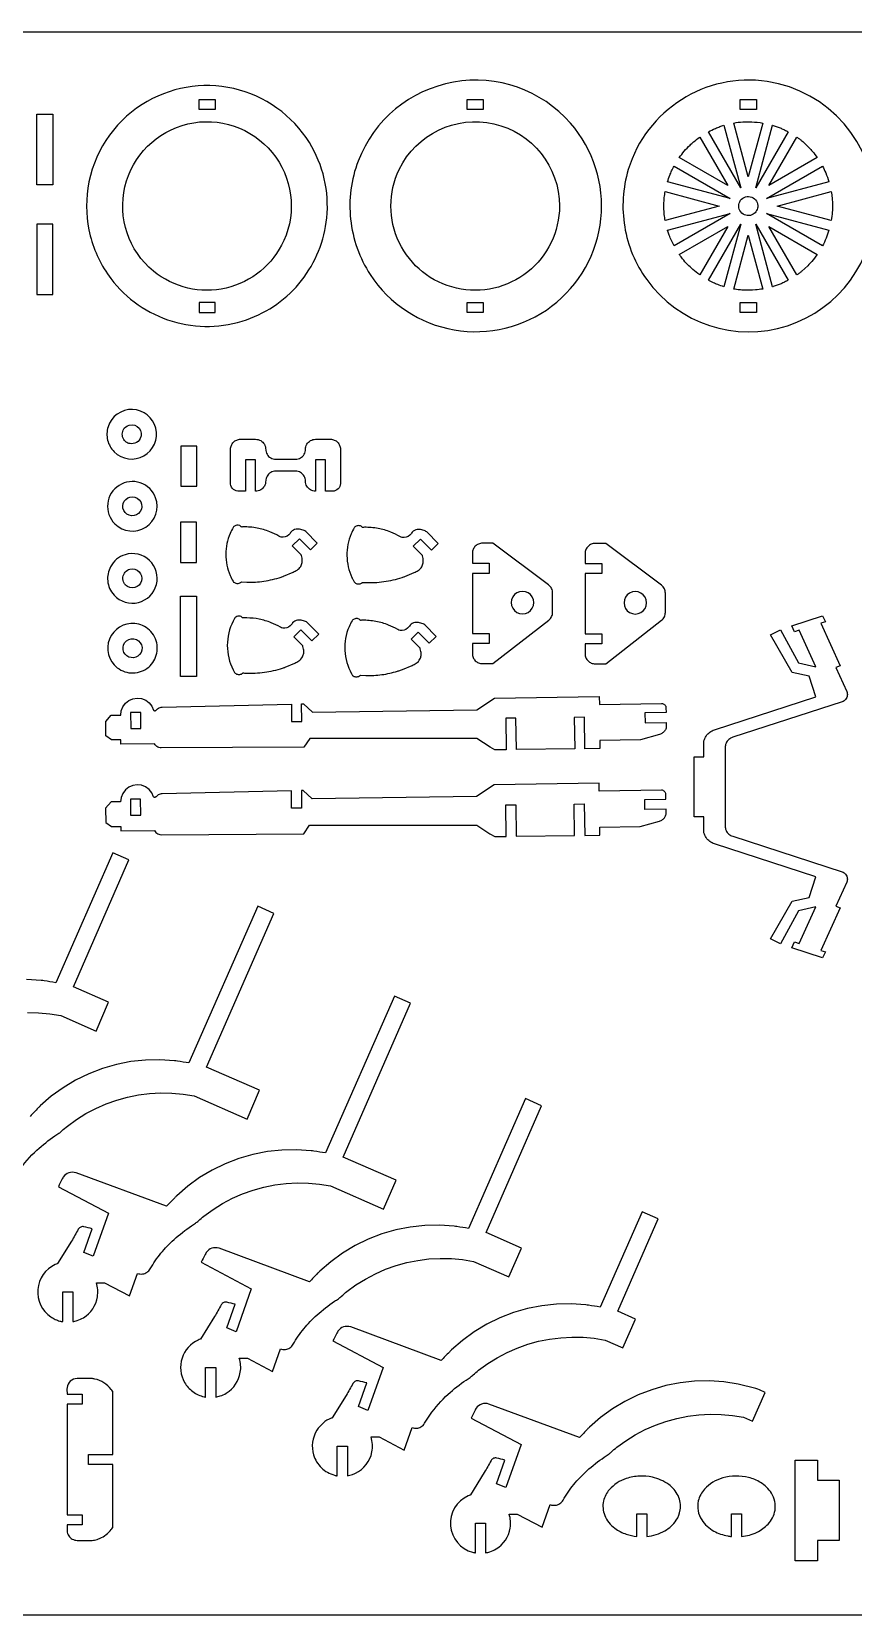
# Model space of a CAD drawing. Extents: x -56 to 89, y -25 to 54.
# Drawn here: x -9.6 to 31.2, y -25 to 53.6 of the extents above; entities that cross this region are included whole.
import ezdxf

# ---------------------------------------------------------------- set-up
doc = ezdxf.new("R2010")
doc.units = 0
doc.header["$MEASUREMENT"] = 0
doc.layers.get('0').update_dxf_attribs({"linetype": 'CONTINUOUS'})
doc.layers.add('SECTIONCUTEDGES', color=18, linetype='CONTINUOUS')

msp = doc.modelspace()

# ---------------------------------------------------------------- linework, layer by layer
for points in [[(88.705, 53.577), (88.705, -25.029), (-56.311, -25.029), (-56.311, 53.577)], [(-8.536, 45.982), (-9.333, 45.982), (-9.333, 49.482), (-8.536, 49.482)], [(-1.4, 21.574), (-2.197, 21.574), (-2.197, 25.561), (-1.4, 25.561)]]:
    msp.add_lwpolyline(points, close=True)
at = {"layer": 'SECTIONCUTEDGES'}
for points in [[(7.221, 41.519, 0.43471), (16.223, 39.949, 0.435012), (17.159, 49.034, 0.263114), (11.358, 51.075, 0.263168), (6.62, 47.157, 0.118408), (6.243, 44.264, 0.118485)], [(20.94, 41.274, 0.325322), (27.926, 38.983, 0.325497), (32.253, 44.924, 0.371858), (26.919, 51.104, 0.371962), (20.028, 46.731, 0.115164), (19.847, 43.894, 0.115322)], [(-5.653, 41.32, 0.158451), (-2.616, 39.205, 0.158579), (1.081, 39.281, 0.143083), (3.81, 41.226, 0.143219), (5.061, 44.332, 0.081543), (4.936, 46.277, 0.08205), (4.197, 48.069, 0.41824), (-4.108, 49.96, 0.217104), (-6.797, 45.81, 0.09957), (-6.676, 43.445, 0.099953)], [(-3.547, 41.697, -0.621062), (-1.832, 49.001, -0.621375), (2.928, 43.204, -0.233521), (0.061, 40.85, -0.233759)], [(16.611, 44.925, -0.481507), (11.496, 40.845, -0.481693), (8.657, 46.739, -0.349808), (13.358, 49.003, -0.349977)], [(25.609, 45.82), (24, 48.606, -0.012176), (24.352, 48.774, -0.019565), (24.576, 48.864, -0.009363), (24.676, 48.897, 0.003121), (24.776, 48.929)], [(25.981, 46.364), (25.263, 49.044, -0.057699), (26.159, 49.1, -0.024823), (26.699, 49.044)], [(26.353, 45.82), (27.186, 48.932, 0.006199), (27.205, 48.927, -0.0186), (27.224, 48.922), (27.611, 48.78, -0.018388), (27.788, 48.697, 0.006129), (27.963, 48.61)], [(22.559, 47.329, -0.014778), (22.805, 47.642, -0.028539), (23.092, 47.949, -0.018438), (23.27, 48.106, -0.011345), (23.574, 48.345), (24.961, 45.942)], [(27, 45.942), (28.387, 48.344, 0.006303), (28.518, 48.25, -0.01891), (28.646, 48.153, -0.017187), (28.799, 48.017, -0.012321), (29.002, 47.817, -0.018926), (29.168, 47.629, -0.012469), (29.403, 47.33)], [(21.975, 46.127, -0.012918), (22.087, 46.449, -0.018758), (22.178, 46.666, -0.010898), (22.236, 46.785, 0.003632), (22.296, 46.904), (25.083, 45.295)], [(26.879, 45.295), (29.665, 46.904, -0.026072), (29.826, 46.567, -0.02074), (29.987, 46.127)], [(21.86, 44.205, 0.006429), (21.835, 44.352, -0.01929), (21.814, 44.5), (21.793, 44.923), (21.814, 45.345, -0.018896), (21.835, 45.493, 0.006298), (21.859, 45.64), (24.539, 44.923)], [(27.422, 44.923), (30.102, 45.641, -0.005477), (30.141, 45.33, -0.027167), (30.164, 44.945, -0.022163), (30.152, 44.623, -0.016966), (30.103, 44.205)], [(26.163, 44.483, -0.761731), (25.6, 45.206, -0.761062), (26.454, 44.874, -0.135678), (26.363, 44.639, -0.135247)], [(22.297, 42.942, -0.020623), (22.056, 43.473, -0.019978), (21.982, 43.68, -0.019766), (21.977, 43.698, 0.006588), (21.972, 43.717), (25.083, 44.551)], [(24, 41.238), (25.609, 44.025), (24.776, 40.917, -0.012234), (24.464, 41.025, -0.017991), (24.256, 41.111, -0.010478), (24.128, 41.174, 0.003492)], [(27.186, 40.914), (26.353, 44.025), (27.963, 41.236, 0.006248), (27.788, 41.148, -0.018746), (27.611, 41.065), (27.224, 40.923, -0.018599), (27.205, 40.918, 0.006199)], [(26.879, 44.551), (29.987, 43.718, -0.023422), (29.847, 43.331, -0.022486), (29.666, 42.942)], [(22.559, 42.516), (24.961, 43.903), (23.575, 41.501, -0.019294), (23.227, 41.777, -0.045903), (22.721, 42.3, -0.008546), (22.645, 42.397, -0.007227)], [(25.263, 40.801), (25.981, 43.481), (26.699, 40.802, -0.013089), (26.333, 40.757, -0.036535), (25.773, 40.744, -0.015577), (25.547, 40.762, -0.012352)], [(28.388, 41.501), (27, 43.903), (29.402, 42.516, -0.014529), (29.132, 42.17, -0.022653), (28.942, 41.962), (28.646, 41.693, -0.018394), (28.518, 41.595, 0.006131)], [(-5.491, 32.725, 0.75949), (-3.425, 33.89, 0.759547), (-5.796, 33.961, 0.136656), (-5.816, 33.3, 0.136693)], [(-4.971, 33.277, -0.296821), (-5.044, 33.805, -0.226812), (-4.74, 34.053, -0.287658), (-4.255, 33.891, -0.292131), (-4.194, 33.39, -0.2076), (-4.473, 33.149, -0.142803), (-4.762, 33.143, -0.06574), (-4.858, 33.183, -0.08291)], [(-5.459, 29.147, 0.351914), (-3.927, 28.98, 0.351881), (-3.433, 30.441, 0.47942), (-5.251, 31.055, 0.479384)], [(-4.954, 29.717, -0.256361), (-5.039, 30.165, -0.256996), (-4.708, 30.476, -0.591095), (-4.141, 29.872, -0.591899)], [(3.346, 28.055), (3.701, 28.407), (4.246, 27.858), (4.586, 28.194), (4.019, 28.767, 0.061834), (3.936, 28.817, 0.071753), (3.71, 28.881, 0.070796), (3.535, 28.881, 0.180454), (3.294, 28.747, 0.028701), (3.236, 28.672, -0.064537), (3.173, 28.6, -0.217452), (2.803, 28.49, -0.101565), (2.684, 28.532, 0.041153), (2.23, 28.758, 0.049712), (1.601, 28.938, 0.047932), (0.924, 28.996, 0.029051), (0.847, 28.99, -0.120977), (0.827, 28.992, -0.127528), (0.809, 29.005, 0.109877), (0.738, 29.058, 0.146598), (0.591, 29.078, 0.139937), (0.45, 29.012, 0.08355), (0.415, 28.97, 0.02938), (0.264, 28.668, 0.101616), (0.053, 27.639, 0.099445), (0.264, 26.587, 0.034322), (0.41, 26.295, 0.123945), (0.475, 26.23, 0.1368), (0.629, 26.187, 0.136799), (0.782, 26.23, 0.077822), (0.804, 26.248, -0.14103), (0.827, 26.263), (1.094, 26.25, 0.043069), (1.939, 26.304, 0.041404), (2.795, 26.507, 0.004978), (2.874, 26.534, 0.008098), (2.921, 26.551), (3.397, 26.753, 0.024375), (3.587, 26.853, 0.129126), (3.768, 27.038, 0.09051), (3.838, 27.235, 0.090384), (3.834, 27.445, 0.012931), (3.802, 27.58, 0.06611), (3.792, 27.606)], [(9.353, 28.035), (9.708, 28.387), (10.253, 27.837), (10.593, 28.174), (10.025, 28.746, 0.061834), (9.943, 28.796, 0.071753), (9.716, 28.861, 0.070796), (9.542, 28.86, 0.180454), (9.3, 28.727, 0.028701), (9.242, 28.651, -0.064537), (9.179, 28.58, -0.217452), (8.81, 28.469, -0.101565), (8.69, 28.512, 0.041153), (8.237, 28.737, 0.049712), (7.607, 28.918, 0.047932), (6.931, 28.975, 0.029051), (6.853, 28.969, -0.120977), (6.834, 28.972, -0.143915), (6.81, 28.989, 0.106181), (6.769, 29.025, 0.153336), (6.607, 29.057, 0.153374), (6.456, 28.992, 0.08355), (6.421, 28.949, 0.02938), (6.271, 28.648, 0.105944), (6.059, 27.573, 0.10377), (6.308, 26.483, 0.006426), (6.327, 26.442, 0.006464), (6.348, 26.402, 0.0153), (6.424, 26.267, 0.121465), (6.482, 26.209, 0.1368), (6.635, 26.166, 0.136799), (6.789, 26.209, 0.078657), (6.81, 26.227, -0.143569), (6.834, 26.242, -0.1092), (6.861, 26.244, 0.026431), (6.967, 26.234, 0.044729), (7.896, 26.278, 0.044729), (8.802, 26.486, 0.004978), (8.88, 26.513, 0.008098), (8.928, 26.53), (9.404, 26.732, 0.024375), (9.593, 26.832, 0.129126), (9.775, 27.017, 0.09051), (9.846, 27.219, 0.094759), (9.84, 27.424, 0.002266), (9.811, 27.554, 0.072469), (9.799, 27.585)], [(-5.498, 25.613, 0.275549), (-4.291, 25.245, 0.275918), (-3.396, 26.132, 0.271811), (-3.739, 27.331, 0.271922), (-4.953, 27.615, 0.199937), (-5.673, 27.014, 0.143119), (-5.812, 26.314, 0.083089), (-5.716, 25.945, 0.079579)], [(-4.993, 26.195, -0.155223), (-5.054, 26.496, -0.313109), (-4.706, 26.898, -0.57487), (-4.132, 26.315, -0.57607), (-4.922, 26.105, -0.029852), (-4.965, 26.154, -0.039166)], [(3.42, 23.538), (3.775, 23.89), (4.32, 23.34), (4.66, 23.677), (4.093, 24.249, 0.061834), (4.01, 24.299, 0.071753), (3.784, 24.364, 0.070796), (3.609, 24.363, 0.180454), (3.368, 24.23, 0.028701), (3.31, 24.154, -0.064537), (3.247, 24.083, -0.217452), (2.877, 23.973, -0.101565), (2.758, 24.015, 0.041153), (2.304, 24.24, 0.046108), (1.71, 24.415, 0.046145), (1.095, 24.479), (0.901, 24.475, -0.12534), (0.883, 24.488, 0.109514), (0.812, 24.541, 0.209609), (0.594, 24.543, 0.125437), (0.504, 24.475, 0.040174), (0.486, 24.448, 0.008606), (0.415, 24.315, 0.118988), (0.124, 23.11, 0.118988), (0.415, 21.905, 0.017441), (0.489, 21.772, 0.121465), (0.549, 21.712, 0.1368), (0.703, 21.669, 0.136799), (0.856, 21.712, 0.078657), (0.878, 21.73, -0.143569), (0.901, 21.745, -0.1092), (0.928, 21.747, 0.026431), (1.035, 21.737, 0.044729), (1.963, 21.781, 0.044729), (2.869, 21.99, 0.004978), (2.948, 22.016, 0.008098), (2.995, 22.034), (3.471, 22.235, 0.030376), (3.668, 22.343, 0.135943), (3.86, 22.553, 0.086245), (3.915, 22.732, 0.081858), (3.908, 22.928, 0.012931), (3.876, 23.063, 0.06611), (3.866, 23.088)], [(9.248, 23.422), (9.603, 23.774), (10.148, 23.224), (10.488, 23.561), (9.921, 24.133, 0.061834), (9.838, 24.183, 0.071753), (9.612, 24.248, 0.070796), (9.437, 24.247, 0.180454), (9.195, 24.114, 0.028701), (9.138, 24.038, -0.064537), (9.075, 23.967, -0.217452), (8.705, 23.856, -0.101565), (8.585, 23.899, 0.041153), (8.132, 24.124, 0.049712), (7.503, 24.305, 0.047932), (6.826, 24.362, 0.030378), (6.748, 24.356, -0.12906), (6.729, 24.359, -0.124737), (6.715, 24.368, 0.087165), (6.664, 24.412, 0.160133), (6.506, 24.446, 0.153374), (6.352, 24.379, 0.08355), (6.317, 24.336, 0.02938), (6.166, 24.035, 0.114664), (5.958, 22.869, 0.112453), (6.286, 21.708, 0.018916), (6.32, 21.651, 0.113433), (6.377, 21.596, 0.1368), (6.53, 21.553, 0.136799), (6.684, 21.596, 0.077822), (6.706, 21.614, -0.14103), (6.729, 21.629), (6.996, 21.616, 0.039745), (7.791, 21.662, 0.039745), (8.57, 21.833, 0.006634), (8.721, 21.881, 0.009757), (8.823, 21.917), (9.299, 22.119, 0.030376), (9.496, 22.226, 0.135943), (9.688, 22.437, 0.086245), (9.743, 22.615, 0.081858), (9.735, 22.811, 0.012931), (9.704, 22.947, 0.06611), (9.694, 22.972)], [(-5.491, 22.147, 0.173943), (-4.763, 21.76, 0.17116), (-3.942, 21.922, 0.170359), (-3.435, 22.525, 0.164201), (-3.405, 23.34, 0.092351), (-3.601, 23.724, 0.167008), (-4.273, 24.166, 0.331227), (-5.634, 23.609, 0.331553)], [(-5.007, 22.769, -0.600683), (-4.512, 23.443, -0.6007), (-4.23, 22.656, -0.249453), (-4.648, 22.506, -0.249466)], [(-8.047, -10.452), (-8.047, -8.979), (-7.547, -8.979), (-7.547, -10.452, 0.020963), (-7.328, -10.394, 0.061647), (-7.021, -10.256, 0.220567), (-6.325, -9.218, 0.114184), (-6.375, -8.522), (-5.976, -8.522), (-4.735, -9.178), (-4.337, -8.056, 0.110316), (-4.081, -8.084, 0.121881), (-3.862, -8.003, 0.112814), (-3.702, -7.831, -0.038886), (-3.169, -7.058, -0.039453), (-2.52, -6.375, -0.033728), (-1.652, -5.695, -0.013715), (-1.554, -5.633, 0.024577), (-1.458, -5.568, 0.026089), (-1.308, -5.444, -0.020061), (-1.033, -5.21), (-0.584, -4.883), (-0.113, -4.59), (0.378, -4.331), (0.886, -4.108), (1.41, -3.922), (1.945, -3.774), (2.489, -3.665), (3.04, -3.595), (3.594, -3.565), (4.149, -3.574), (4.702, -3.624), (5.25, -3.713), (7.88, -4.863), (8.505, -3.434), (5.875, -2.284), (9.213, 5.348), (8.415, 5.699), (4.999, -2.078, -0.002171), (4.425, -1.986, 0.013028), (4.282, -1.967), (3.558, -1.918), (2.832, -1.933), (2.111, -2.01), (1.399, -2.15), (0.702, -2.351), (0.024, -2.611), (-0.628, -2.929), (-1.25, -3.303), (-1.837, -3.729), (-2.385, -4.205, 0.013028), (-2.488, -4.307, -0.002171), (-2.889, -4.726), (-7.381, -3.063, 0.161142), (-7.74, -3.063, 0.167596), (-8.015, -3.273, 0.03262), (-8.069, -3.367, -0.002417), (-8.263, -3.758), (-5.779, -5.07), (-6.537, -7.204), (-7.001, -7.019), (-6.583, -5.84, 0.000984), (-6.993, -5.742, 0.161021), (-7.146, -5.755, 0.167951), (-7.273, -5.87, -0.009744), (-7.608, -6.457), (-8.299, -7.572, -0.104608), (-8.32, -7.583, 0.035992), (-8.412, -7.617, 0.271691), (-9.285, -8.855, 0.272097), (-8.631, -10.219, 0.041095), (-8.418, -10.338, 0.04113), (-8.188, -10.421, 0.017881), (-8.118, -10.437, -0.00596)], [(-0.952, -14.199), (-0.952, -12.726), (-0.452, -12.726), (-0.452, -14.199, 0.020963), (-0.233, -14.141, 0.061647), (0.074, -14.003, 0.220567), (0.77, -12.965, 0.114184), (0.72, -12.269), (1.119, -12.269), (2.361, -12.925), (2.758, -11.803, 0.110316), (3.014, -11.831, 0.121881), (3.233, -11.75, 0.112814), (3.393, -11.578, -0.038886), (3.926, -10.805, -0.039453), (4.576, -10.122, -0.033728), (5.443, -9.442, -0.013715), (5.541, -9.38, 0.024577), (5.637, -9.315, 0.026089), (5.787, -9.191, -0.020061), (6.062, -8.957), (6.511, -8.63), (6.982, -8.337), (7.473, -8.078), (7.982, -7.855), (8.505, -7.669), (9.04, -7.521), (9.584, -7.412), (10.135, -7.342), (10.69, -7.312), (11.245, -7.321), (11.798, -7.371), (12.346, -7.46), (14.099, -8.227), (14.724, -6.798), (12.971, -6.031), (15.726, 0.268), (14.925, 0.619), (12.094, -5.825, -0.002171), (11.521, -5.733, 0.013028), (11.377, -5.714), (10.653, -5.665), (9.928, -5.68), (9.206, -5.757), (8.494, -5.897), (7.797, -6.098), (7.12, -6.358), (6.468, -6.676), (5.846, -7.05), (5.259, -7.476), (4.711, -7.952, 0.013028), (4.608, -8.054, -0.002171), (4.206, -8.473), (-0.285, -6.81, 0.161142), (-0.644, -6.81, 0.167596), (-0.919, -7.02, 0.03262), (-0.974, -7.114, -0.002417), (-1.168, -7.505), (1.316, -8.817), (0.559, -10.951), (0.094, -10.766), (0.513, -9.587, 0.000984), (0.102, -9.489, 0.161021), (-0.051, -9.502, 0.167951), (-0.177, -9.617, -0.009744), (-0.513, -10.204), (-1.203, -11.319, -0.104608), (-1.225, -11.33, 0.035992), (-1.316, -11.364, 0.211334), (-2.124, -12.269, 0.211919), (-1.996, -13.472, 0.104197), (-1.59, -13.925, 0.101482), (-1.023, -14.185, 0.013414), (-0.987, -14.192, -0.004471)], [(5.585, -18.105), (5.585, -16.632), (6.085, -16.632), (6.085, -18.105, 0.023544), (6.333, -18.039, 0.03569), (6.49, -17.976, 0.236612), (7.299, -16.919, 0.122364), (7.258, -16.175), (7.656, -16.175), (8.898, -16.831), (9.296, -15.71, 0.09929), (9.529, -15.74, 0.110758), (9.732, -15.68, 0.133074), (9.919, -15.498, -0.017801), (10.18, -15.09, -0.056835), (11.082, -14.057, -0.035533), (11.98, -13.349, -0.013715), (12.078, -13.286, 0.024577), (12.175, -13.221, 0.026089), (12.324, -13.097, -0.020061), (12.599, -12.863), (13.048, -12.537), (13.519, -12.243), (14.011, -11.984), (14.519, -11.761), (15.042, -11.575), (15.577, -11.427), (16.122, -11.318), (16.672, -11.248), (17.227, -11.218), (17.782, -11.228), (18.335, -11.277), (18.883, -11.366), (19.759, -11.75), (20.384, -10.321), (19.508, -9.937), (21.514, -5.35), (20.71, -4.998), (18.631, -9.731, -0.002171), (18.058, -9.64, 0.013028), (17.914, -9.62), (17.19, -9.572), (16.465, -9.586), (15.743, -9.663), (15.031, -9.803), (14.334, -10.004), (13.657, -10.265), (13.005, -10.583), (12.383, -10.957), (11.796, -11.383), (11.248, -11.858, 0.013028), (11.145, -11.961, -0.002171), (10.743, -12.38), (6.252, -10.716, 0.161142), (5.893, -10.716, 0.167596), (5.618, -10.926, 0.03262), (5.564, -11.021, -0.002417), (5.369, -11.411), (7.853, -12.723), (7.096, -14.858), (6.632, -14.672), (7.05, -13.493, 0.000984), (6.639, -13.395, 0.161021), (6.486, -13.408, 0.167951), (6.36, -13.523, -0.009744), (6.024, -14.111), (5.334, -15.225, -0.129096), (5.31, -15.236, 0.054431), (5.284, -15.243, 0.156273), (4.569, -15.845, 0.217069), (4.405, -17.065, 0.127249), (4.795, -17.705, 0.127512), (5.445, -18.075, 0.017881), (5.515, -18.091, -0.00596)], [(-5.565, -17.545), (-6.771, -17.545), (-6.771, -17.045), (-5.565, -17.045), (-5.565, -13.916, 0.084752), (-5.576, -13.895, 0.003619), (-5.636, -13.818, 0.086498), (-6.001, -13.487, 0.086818), (-6.456, -13.3, 0.011122), (-6.539, -13.284, 0.021494), (-6.583, -13.278), (-7.328, -13.278, 0.17911), (-7.668, -13.414, 0.186027), (-7.828, -13.729, 0.033765), (-7.833, -13.887, -0.008515), (-7.83, -14.045), (-7.083, -14.045), (-7.083, -14.545), (-7.83, -14.545), (-7.83, -20.045), (-7.083, -20.045), (-7.083, -20.545), (-7.83, -20.545, 0.0062), (-7.827, -20.832, 0.14327), (-7.744, -21.089, 0.122636), (-7.569, -21.247, 0.116385), (-7.328, -21.31), (-6.579, -21.31, 0.035779), (-6.464, -21.293, 0.046773), (-6.213, -21.212, 0.061713), (-5.89, -21.023, 0.064156), (-5.635, -20.77, 0.003544), (-5.576, -20.694, 0.084661), (-5.565, -20.673)], [(12.442, -21.932), (12.442, -20.459), (12.942, -20.459), (12.942, -21.932, 0.020963), (13.16, -21.874, 0.061647), (13.467, -21.736, 0.220567), (14.163, -20.698, 0.114184), (14.114, -20.002), (14.513, -20.002), (15.754, -20.658), (16.152, -19.536, 0.110316), (16.407, -19.564, 0.121881), (16.626, -19.484, 0.112814), (16.787, -19.311, -0.038886), (17.32, -18.538, -0.039453), (17.969, -17.855, -0.033728), (18.836, -17.175, -0.013715), (18.934, -17.113, 0.024577), (19.031, -17.048, 0.026089), (19.18, -16.924, -0.020061), (19.455, -16.69), (19.904, -16.363), (20.376, -16.07), (20.867, -15.811), (21.375, -15.588), (21.898, -15.402), (22.433, -15.254), (22.978, -15.145), (23.529, -15.075), (24.083, -15.045), (24.638, -15.054), (25.191, -15.104), (25.739, -15.193), (26.195, -15.392), (26.82, -13.964, -0.004535), (26.457, -13.801, 0.027218), (26.364, -13.764), (25.487, -13.558), (24.77, -13.447), (24.046, -13.398), (23.321, -13.413), (22.6, -13.49), (21.888, -13.63), (21.19, -13.831), (20.513, -14.091), (19.861, -14.41), (19.239, -14.783), (18.652, -15.21), (18.104, -15.685, 0.013028), (18.001, -15.788, -0.002171), (17.599, -16.206), (13.108, -14.543, 0.161142), (12.749, -14.543, 0.167596), (12.474, -14.753, 0.03262), (12.42, -14.847, -0.002417), (12.226, -15.238), (14.709, -16.55), (13.952, -18.684), (13.488, -18.499), (13.906, -17.32, 0.000984), (13.496, -17.222, 0.161021), (13.342, -17.235, 0.167951), (13.216, -17.35, -0.009744), (12.88, -17.937), (12.19, -19.052, -0.104608), (12.169, -19.063, 0.035992), (12.077, -19.097, 0.316137), (11.203, -20.58, 0.316953), (12.301, -21.901, 0.017881), (12.371, -21.917, -0.00596)], [(20.445, -21.117), (20.445, -19.989), (20.945, -19.989), (20.945, -21.117, 0.098597), (21.847, -20.831, 0.122424), (22.409, -20.31, 0.107731), (22.604, -19.8, 0.150933), (22.498, -19.09, 0.125074), (22.033, -18.536, 0.101504), (21.224, -18.172, 0.067922), (20.578, -18.117, 0.066574), (19.928, -18.238, 0.133449), (19.087, -18.792, 0.124418), (18.799, -19.352, 0.155918), (18.857, -20.068, 0.137063), (19.357, -20.707, 0.079176), (19.924, -21.001, 0.04942)], [(25.148, -21.117), (25.148, -19.989), (25.648, -19.989), (25.648, -21.117, 0.027668), (26.035, -21.043, 0.055217), (26.416, -20.903, 0.085085), (26.967, -20.498, 0.151535), (27.309, -19.818, 0.187353), (27.132, -18.967, 0.110616), (26.594, -18.439, 0.078701), (25.995, -18.188, 0.130103), (24.719, -18.211, 0.137957), (23.812, -18.768, 0.130167), (23.503, -19.352, 0.205831), (23.672, -20.292, 0.122498), (24.278, -20.849, 0.039758), (24.611, -20.997, 0.039941), (24.961, -21.091, 0.014778), (25.055, -21.105, -0.004926)]]:
    msp.add_lwpolyline(points, format="xyb", close=True, dxfattribs=at)
for points in [[(-1.281, 50.215), (-0.484, 50.215), (-0.484, 49.715), (-1.281, 49.715)], [(12.033, 50.215), (12.83, 50.215), (12.83, 49.715), (12.033, 49.715)], [(25.586, 49.712), (25.586, 50.212), (26.383, 50.212), (26.383, 49.712)], [(-9.333, 40.528), (-8.536, 40.528), (-8.536, 44.028), (-9.333, 44.028)], [(-1.281, 39.636), (-0.484, 39.636), (-0.484, 40.136), (-1.281, 40.136)], [(12.033, 39.636), (12.033, 40.136), (12.83, 40.136), (12.83, 39.636)], [(25.586, 39.634), (25.586, 40.134), (26.383, 40.134), (26.383, 39.634)], [(0.377, 30.91), (0.334, 30.973), (0.304, 31.045), (0.288, 31.123), (0.286, 31.163), (0.286, 32.848), (0.288, 32.899), (0.296, 32.948), (0.308, 32.996), (0.325, 33.042), (0.346, 33.085), (0.371, 33.126), (0.399, 33.165), (0.432, 33.2), (0.467, 33.232), (0.505, 33.261), (0.546, 33.286), (0.59, 33.307), (0.636, 33.324), (0.683, 33.336), (0.733, 33.343), (0.784, 33.346), (1.531, 33.346), (1.596, 33.342), (1.66, 33.329), (1.721, 33.308), (1.78, 33.279), (1.834, 33.243), (1.883, 33.2), (1.926, 33.151), (1.962, 33.097), (1.991, 33.039), (2.012, 32.977), (2.024, 32.913), (2.033, 32.783), (2.046, 32.719), (2.067, 32.657), (2.095, 32.599), (2.132, 32.545), (2.175, 32.496), (2.224, 32.453), (2.278, 32.417), (2.336, 32.388), (2.398, 32.367), (2.462, 32.354), (2.527, 32.35), (3.51, 32.35), (3.575, 32.354), (3.639, 32.367), (3.701, 32.388), (3.759, 32.417), (3.813, 32.453), (3.862, 32.496), (3.905, 32.545), (3.942, 32.599), (3.97, 32.657), (3.991, 32.719), (4.004, 32.783), (4.013, 32.913), (4.025, 32.977), (4.046, 33.039), (4.075, 33.097), (4.111, 33.151), (4.154, 33.2), (4.203, 33.243), (4.257, 33.279), (4.316, 33.308), (4.377, 33.329), (4.441, 33.342), (4.506, 33.346), (5.241, 33.346), (5.292, 33.343), (5.342, 33.336), (5.389, 33.324), (5.435, 33.307), (5.479, 33.286), (5.52, 33.261), (5.558, 33.232), (5.593, 33.2), (5.626, 33.165), (5.654, 33.126), (5.679, 33.085), (5.7, 33.042), (5.717, 32.996), (5.729, 32.948), (5.737, 32.899), (5.739, 32.848), (5.739, 31.163), (5.737, 31.123), (5.731, 31.083), (5.708, 31.008), (5.671, 30.941), (5.623, 30.882), (5.564, 30.833), (5.496, 30.796), (5.421, 30.773), (5.382, 30.767), (5.006, 30.765), (5.006, 32.325), (4.506, 32.325), (4.506, 30.765), (4.441, 30.769), (4.377, 30.782), (4.316, 30.803), (4.257, 30.832), (4.203, 30.868), (4.154, 30.911), (4.111, 30.96), (4.075, 31.014), (4.046, 31.072), (4.025, 31.134), (4.013, 31.198), (4.004, 31.328), (3.991, 31.392), (3.97, 31.453), (3.942, 31.512), (3.905, 31.566), (3.862, 31.615), (3.813, 31.658), (3.759, 31.694), (3.701, 31.723), (3.639, 31.744), (3.575, 31.757), (3.51, 31.761), (2.527, 31.761), (2.462, 31.757), (2.398, 31.744), (2.336, 31.723), (2.278, 31.694), (2.224, 31.658), (2.175, 31.615), (2.132, 31.566), (2.095, 31.512), (2.067, 31.453), (2.046, 31.392), (2.033, 31.328), (2.024, 31.198), (2.012, 31.134), (1.991, 31.072), (1.962, 31.014), (1.926, 30.96), (1.883, 30.911), (1.834, 30.868), (1.78, 30.832), (1.721, 30.803), (1.66, 30.782), (1.596, 30.769), (1.531, 30.765), (1.531, 32.325), (1.019, 32.325), (1.019, 30.765), (0.643, 30.767), (0.566, 30.783), (0.494, 30.813), (0.431, 30.856)], [(-2.187, 31.011), (-1.39, 31.011), (-1.39, 33.011), (-2.187, 33.011)], [(-2.197, 27.236), (-1.4, 27.236), (-1.4, 29.236), (-2.197, 29.236)], [(13.124, 27.191), (13.124, 26.691), (12.288, 26.691), (12.288, 23.703), (13.124, 23.703), (13.124, 23.203), (12.288, 23.203), (12.288, 22.707), (12.29, 22.656), (12.298, 22.606), (12.31, 22.559), (12.327, 22.513), (12.348, 22.469), (12.373, 22.428), (12.401, 22.39), (12.433, 22.355), (12.469, 22.322), (12.507, 22.294), (12.548, 22.269), (12.592, 22.248), (12.638, 22.231), (12.685, 22.219), (12.735, 22.211), (12.786, 22.209), (13.308, 22.209), (16.08, 24.369), (16.123, 24.407), (16.161, 24.449), (16.194, 24.495), (16.221, 24.544), (16.243, 24.595), (16.259, 24.649), (16.268, 24.705), (16.272, 24.762), (16.272, 25.714), (16.268, 25.772), (16.258, 25.829), (16.242, 25.884), (16.219, 25.937), (16.191, 25.987), (16.156, 26.033), (16.117, 26.075), (16.072, 26.113), (13.308, 28.185), (12.786, 28.185), (12.735, 28.182), (12.685, 28.175), (12.638, 28.162), (12.592, 28.146), (12.548, 28.125), (12.507, 28.1), (12.469, 28.071), (12.433, 28.039), (12.401, 28.004), (12.373, 27.965), (12.348, 27.924), (12.327, 27.881), (12.31, 27.835), (12.298, 27.787), (12.29, 27.738), (12.288, 27.687), (12.288, 27.191)], [(18.03, 22.345), (18.066, 22.313), (18.104, 22.285), (18.145, 22.26), (18.188, 22.239), (18.234, 22.222), (18.282, 22.21), (18.331, 22.202), (18.382, 22.2), (18.904, 22.2), (21.677, 24.36), (21.72, 24.398), (21.758, 24.44), (21.79, 24.486), (21.818, 24.535), (21.84, 24.586), (21.855, 24.64), (21.865, 24.696), (21.868, 24.753), (21.868, 25.705), (21.865, 25.763), (21.855, 25.82), (21.838, 25.875), (21.816, 25.928), (21.787, 25.977), (21.753, 26.024), (21.714, 26.066), (21.669, 26.104), (18.904, 28.176), (18.382, 28.176), (18.331, 28.173), (18.282, 28.166), (18.234, 28.153), (18.188, 28.137), (18.145, 28.116), (18.104, 28.091), (18.066, 28.062), (18.03, 28.03), (17.998, 27.994), (17.969, 27.956), (17.944, 27.915), (17.923, 27.872), (17.907, 27.826), (17.894, 27.778), (17.887, 27.729), (17.884, 27.678), (17.884, 27.182), (18.721, 27.182), (18.721, 26.682), (17.884, 26.682), (17.884, 23.694), (18.721, 23.694), (18.721, 23.194), (17.884, 23.194), (17.884, 22.698), (17.887, 22.647), (17.894, 22.597), (17.907, 22.55), (17.923, 22.504), (17.944, 22.46), (17.969, 22.419), (17.998, 22.381)], [(14.382, 24.844), (14.497, 24.755), (14.632, 24.699), (14.777, 24.68), (14.921, 24.699), (15.056, 24.755), (15.171, 24.844), (15.26, 24.959), (15.316, 25.094), (15.335, 25.238), (15.316, 25.383), (15.26, 25.517), (15.171, 25.633), (15.056, 25.721), (14.921, 25.777), (14.777, 25.796), (14.632, 25.777), (14.497, 25.721), (14.382, 25.633), (14.293, 25.517), (14.237, 25.383), (14.218, 25.238), (14.237, 25.094), (14.293, 24.959)], [(19.815, 25.229), (19.834, 25.085), (19.89, 24.95), (19.979, 24.834), (20.094, 24.746), (20.229, 24.69), (20.373, 24.671), (20.518, 24.69), (20.652, 24.746), (20.768, 24.834), (20.857, 24.95), (20.912, 25.085), (20.931, 25.229), (20.912, 25.374), (20.857, 25.508), (20.768, 25.624), (20.652, 25.712), (20.518, 25.768), (20.373, 25.787), (20.229, 25.768), (20.094, 25.712), (19.979, 25.624), (19.89, 25.508), (19.834, 25.374)], [(28.147, 8.107), (28.281, 8.399), (28.51, 8.325), (29.341, 10.133), (28.477, 9.945), (27.586, 8.296), (27.093, 8.557), (28.158, 10.412), (29, 10.596), (29.335, 11.628), (24.308, 13.259), (24.245, 13.282), (24.185, 13.311), (24.128, 13.344), (24.073, 13.382), (24.022, 13.424), (23.974, 13.47), (23.931, 13.52), (23.892, 13.574), (23.857, 13.631), (23.828, 13.69), (23.803, 13.752), (23.784, 13.815), (23.784, 14.6), (23.29, 14.6), (23.29, 17.589), (23.784, 17.589), (23.784, 18.374), (23.803, 18.437), (23.828, 18.499), (23.857, 18.558), (23.892, 18.615), (23.931, 18.668), (23.974, 18.718), (24.022, 18.765), (24.073, 18.807), (24.128, 18.845), (24.185, 18.878), (24.245, 18.906), (24.308, 18.929), (29.335, 20.56), (29, 21.593), (28.158, 21.776), (27.093, 23.631), (27.586, 23.892), (28.477, 22.244), (29.341, 22.055), (28.51, 23.864), (28.281, 23.79), (28.147, 24.082), (29.674, 24.577), (29.808, 24.285), (29.579, 24.211), (30.55, 22.096), (30.321, 22.021), (30.868, 20.832), (30.887, 20.782), (30.898, 20.73), (30.902, 20.677), (30.899, 20.624), (30.888, 20.572), (30.87, 20.522), (30.846, 20.474), (30.815, 20.431), (30.778, 20.393), (30.736, 20.36), (30.69, 20.333), (30.641, 20.313), (25.211, 18.552), (25.157, 18.531), (25.107, 18.505), (25.059, 18.474), (25.014, 18.438), (24.974, 18.398), (24.938, 18.354), (24.907, 18.306), (24.881, 18.255), (24.86, 18.202), (24.846, 18.147), (24.837, 18.09), (24.834, 18.033), (24.834, 14.155), (24.837, 14.098), (24.846, 14.042), (24.86, 13.987), (24.881, 13.934), (24.907, 13.883), (24.938, 13.835), (24.974, 13.791), (25.014, 13.75), (25.059, 13.714), (25.107, 13.683), (25.157, 13.657), (25.211, 13.637), (30.641, 11.875), (30.69, 11.855), (30.736, 11.829), (30.778, 11.796), (30.815, 11.757), (30.846, 11.714), (30.87, 11.667), (30.888, 11.617), (30.899, 11.565), (30.902, 11.512), (30.898, 11.459), (30.887, 11.407), (30.868, 11.357), (30.321, 10.167), (30.55, 10.093), (29.579, 7.978), (29.808, 7.904), (29.674, 7.612)], [(-5.907, 18.621), (-5.912, 19.337), (-5.635, 19.646), (-5.165, 19.653), (-5.14, 19.868), (-5.06, 20.07), (-4.93, 20.245), (-4.76, 20.379), (-4.561, 20.465), (-4.346, 20.497), (-4.13, 20.472), (-3.928, 20.392), (-3.754, 20.262), (-3.619, 20.092), (-3.533, 19.892), (-3.523, 19.885), (-3.513, 19.88), (-3.503, 19.876), (-3.491, 19.873), (-3.48, 19.872), (-3.468, 19.872), (-3.457, 19.874), (-3.446, 19.877), (-3.435, 19.881), (-3.425, 19.887), (-3.416, 19.895), (-3.408, 19.903), (-3.374, 19.939), (-3.336, 19.971), (-3.295, 19.998), (-3.25, 20.019), (-3.203, 20.035), (-3.154, 20.045), (-3.105, 20.05), (3.308, 20.199), (3.318, 19.329), (3.818, 19.336), (3.807, 20.211), (3.898, 20.213), (4.35, 19.794), (12.505, 19.915), (13.381, 20.501), (18.583, 20.578), (18.59, 20.179), (21.673, 20.229), (21.702, 20.228), (21.731, 20.223), (21.759, 20.215), (21.786, 20.202), (21.811, 20.187), (21.833, 20.167), (21.852, 20.145), (21.869, 20.121), (21.882, 20.095), (21.891, 20.067), (21.896, 20.038), (21.898, 20.009), (21.904, 19.787), (20.851, 19.77), (20.859, 19.27), (21.909, 19.287), (21.913, 19.039), (21.901, 18.999), (21.886, 18.96), (21.868, 18.923), (21.846, 18.887), (21.821, 18.853), (21.794, 18.822), (21.763, 18.793), (21.73, 18.767), (21.695, 18.745), (21.658, 18.725), (21.62, 18.709), (21.58, 18.696), (20.626, 18.424), (18.614, 18.392), (18.62, 17.993), (17.87, 17.982), (17.848, 19.55), (17.348, 19.542), (17.37, 17.977), (14.472, 17.941), (14.453, 19.502), (13.953, 19.496), (13.972, 17.934), (13.409, 17.93), (13.166, 18.067), (12.51, 18.493), (4.216, 18.493), (3.923, 18.069), (-3.152, 18.022), (-3.211, 18.03), (-3.268, 18.045), (-3.323, 18.069), (-3.373, 18.1), (-3.419, 18.138), (-3.458, 18.181), (-3.491, 18.231), (-5.156, 18.219), (-5.157, 18.43), (-5.626, 18.427)], [(-4.669, 18.986), (-4.169, 18.989), (-4.174, 19.786), (-4.674, 19.783)], [(-5.912, 14.319), (-5.632, 14.125), (-5.163, 14.128), (-5.161, 13.917), (-3.497, 13.928), (-3.464, 13.879), (-3.424, 13.835), (-3.379, 13.798), (-3.328, 13.767), (-3.274, 13.743), (-3.217, 13.727), (-3.157, 13.719), (3.917, 13.767), (4.21, 14.191), (12.504, 14.191), (13.16, 13.764), (13.403, 13.627), (13.967, 13.632), (13.947, 15.193), (14.447, 15.2), (14.467, 13.638), (17.364, 13.674), (17.342, 15.24), (17.842, 15.247), (17.864, 13.68), (18.614, 13.691), (18.608, 14.09), (20.62, 14.122), (21.574, 14.393), (21.614, 14.406), (21.653, 14.422), (21.69, 14.442), (21.725, 14.465), (21.758, 14.491), (21.788, 14.52), (21.816, 14.551), (21.841, 14.584), (21.862, 14.62), (21.881, 14.658), (21.896, 14.697), (21.907, 14.737), (21.904, 14.984), (20.853, 14.967), (20.845, 15.467), (21.898, 15.484), (21.892, 15.706), (21.891, 15.736), (21.885, 15.764), (21.876, 15.792), (21.863, 15.819), (21.847, 15.843), (21.827, 15.865), (21.805, 15.884), (21.78, 15.9), (21.754, 15.912), (21.725, 15.921), (21.696, 15.926), (21.667, 15.926), (18.584, 15.877), (18.578, 16.275), (13.376, 16.198), (12.499, 15.613), (4.344, 15.492), (3.892, 15.91), (3.802, 15.908), (3.813, 15.033), (3.313, 15.027), (3.302, 15.897), (-3.111, 15.747), (-3.16, 15.743), (-3.209, 15.733), (-3.256, 15.717), (-3.3, 15.695), (-3.342, 15.668), (-3.38, 15.637), (-3.414, 15.601), (-3.422, 15.592), (-3.431, 15.585), (-3.441, 15.579), (-3.451, 15.574), (-3.462, 15.571), (-3.474, 15.569), (-3.485, 15.569), (-3.497, 15.57), (-3.508, 15.573), (-3.519, 15.577), (-3.529, 15.583), (-3.538, 15.59), (-3.624, 15.789), (-3.759, 15.96), (-3.934, 16.089), (-4.135, 16.169), (-4.351, 16.195), (-4.566, 16.163), (-4.766, 16.077), (-4.936, 15.942), (-5.066, 15.768), (-5.146, 15.566), (-5.171, 15.35), (-5.64, 15.343), (-5.917, 15.035)], [(-4.674, 14.684), (-4.174, 14.687), (-4.18, 15.484), (-4.68, 15.48)], [(29.42, -18.321), (30.487, -18.321), (30.487, -21.321), (29.42, -21.321), (29.42, -22.321), (28.304, -22.321), (28.304, -17.321), (29.42, -17.321)]]:
    msp.add_lwpolyline(points, close=True, dxfattribs=at)
for points in [[(-9.799, 4.886), (-9.244, 4.876), (-8.691, 4.827), (-8.143, 4.738), (-6.39, 3.971), (-5.765, 5.4), (-7.518, 6.167), (-4.763, 12.466), (-5.564, 12.817), (-8.395, 6.373, -0.002171), (-8.968, 6.464, 0.013028), (-9.112, 6.484), (-9.836, 6.532)], [(-10.229, -2.972, -0.056835), (-9.327, -1.94, -0.035533), (-8.429, -1.231, -0.013715), (-8.331, -1.168, 0.024577), (-8.234, -1.103, 0.026089), (-8.085, -0.979, -0.020061), (-7.81, -0.745), (-7.361, -0.419), (-6.89, -0.125), (-6.398, 0.134), (-5.89, 0.357), (-5.367, 0.543), (-4.832, 0.691), (-4.287, 0.8), (-3.737, 0.87), (-3.182, 0.9), (-2.627, 0.89), (-2.074, 0.841), (-1.526, 0.752), (1.103, -0.398), (1.728, 1.031), (-0.901, 2.181), (2.437, 9.813), (1.639, 10.163), (-1.778, 2.387, -0.002171), (-2.351, 2.478, 0.013028), (-2.495, 2.498), (-3.219, 2.546), (-3.944, 2.532), (-4.666, 2.454), (-5.378, 2.315), (-6.075, 2.114), (-6.752, 1.853), (-7.404, 1.535), (-8.026, 1.161), (-8.613, 0.735), (-9.161, 0.259, 0.013028), (-9.264, 0.157, -0.002171), (-9.666, -0.262)]]:
    msp.add_lwpolyline(points, format="xyb", dxfattribs=at)

doc.saveas('drawing.dxf')
